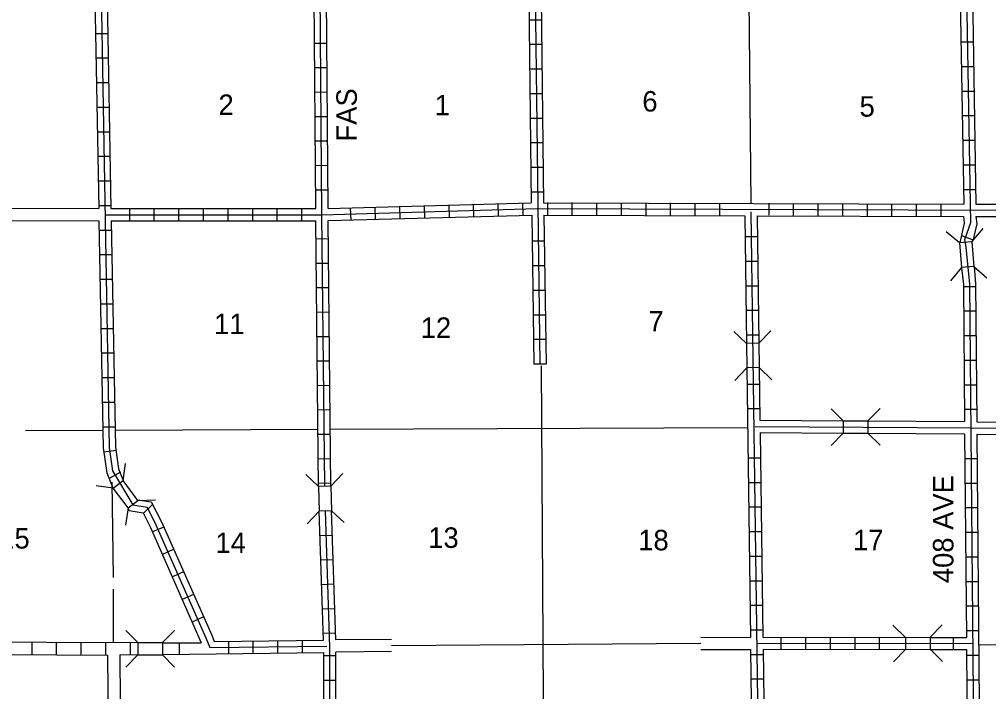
# Model space of a CAD drawing. Extents: x 1640392 to 2166518, y 15983809 to 16412887.
# Drawn here: x 1865110 to 1888759, y 16071194 to 16087602 of the extents above; entities that cross this region are included whole.
import ezdxf

# ---------------------------------------------------------------- set-up
doc = ezdxf.new("R2010")
doc.units = 0
for name, color, linetype in [('L11', 7, 'Continuous'), ('L13', 7, 'Continuous'), ('L14', 7, 'Continuous'), ('L18', 7, 'Continuous'), ('L21', 7, 'Continuous'), ('L30', 7, 'Continuous'), ('L8', 7, 'Continuous')]:
    doc.layers.add(name, color=color, linetype=linetype)

msp = doc.modelspace()

# ---------------------------------------------------------------- linework, layer by layer
at = {"layer": 'L11'}
for points in [[(1864041, 16082991), (1867045, 16082986)], [(1864041, 16082691), (1867051, 16082686)], [(1883176, 16077818), (1885210, 16077802)], [(1885810, 16077802), (1888168, 16077785)], [(1883185, 16077518), (1885213, 16077502)], [(1885813, 16077502), (1888168, 16077485)], [(1874193, 16072469), (1872829, 16072454)], [(1881736, 16072525), (1882947, 16072518)], [(1874193, 16072170), (1872835, 16072154)], [(1881736, 16072225), (1882951, 16072218)], [(1867260, 16072085), (1867289, 16068640)], [(1867559, 16072090), (1867589, 16068639)]]:
    msp.add_lwpolyline(points, dxfattribs=at)
at = {"layer": 'L13'}
for points in [[(1882910, 16088110), (1882960, 16083110)], [(1877843, 16079144), (1877902, 16069732)], [(1867452, 16077577), (1872396, 16077598)], [(1872696, 16077600), (1882868, 16077643)], [(1865256, 16077568), (1867143, 16077577)], [(1867368, 16076310), (1867394, 16073976)], [(1867394, 16073697), (1867402, 16072393)], [(1874193, 16072317), (1881736, 16072380)], [(1888509, 16072343), (1893668, 16072302)]]:
    msp.add_lwpolyline(points, dxfattribs=at)
at = {"layer": 'L18'}
for p, q in [((1888051, 16082144), (1887726, 16082419)), ((1888351, 16082169), (1888626, 16082494)), ((1888351, 16082169), (1888051, 16082144)), ((1888051, 16082144), (1888101, 16081544)), ((1888351, 16082169), (1888401, 16081569)), ((1888101, 16081544), (1887826, 16081219)), ((1888401, 16081569), (1888101, 16081544)), ((1888401, 16081569), (1888718, 16081294)), ((1882851, 16079694), (1882543, 16079985)), ((1883151, 16079702), (1883443, 16080002)), ((1883151, 16079702), (1882851, 16079694)), ((1882851, 16079694), (1882860, 16079094)), ((1883151, 16079702), (1883160, 16079102)), ((1882860, 16079094), (1882568, 16078785)), ((1883160, 16079102), (1882860, 16079094)), ((1883160, 16079102), (1883468, 16078802)), ((1885210, 16077803), (1884914, 16078099)), ((1885810, 16077802), (1886114, 16078106)), ((1885210, 16077803), (1885213, 16077503)), ((1885210, 16077803), (1885810, 16077802)), ((1885810, 16077802), (1885813, 16077502)), ((1885213, 16077503), (1884917, 16077199)), ((1885213, 16077503), (1885813, 16077502)), ((1885813, 16077502), (1886117, 16077206)), ((1867643, 16076343), (1867702, 16076760)), ((1872410, 16076202), (1872102, 16076493)), ((1872710, 16076210), (1873002, 16076518)), ((1867402, 16076160), (1866985, 16076218)), ((1867402, 16076160), (1867643, 16076343)), ((1868002, 16075860), (1867643, 16076343)), ((1872710, 16076210), (1872410, 16076202)), ((1872410, 16076202), (1872427, 16075602)), ((1872710, 16076210), (1872727, 16075610)), ((1867760, 16075677), (1867402, 16076160)), ((1867760, 16075677), (1868002, 16075860)), ((1868002, 16075860), (1868427, 16075877)), ((1867760, 16075677), (1867702, 16075260)), ((1872427, 16075602), (1872135, 16075293)), ((1872727, 16075610), (1872427, 16075602)), ((1872727, 16075610), (1873035, 16075318)), ((1868002, 16072390), (1867704, 16072688)), ((1868598, 16072390), (1868897, 16072688)), ((1886735, 16072518), (1886426, 16072818)), ((1887335, 16072527), (1887626, 16072827)), ((1886735, 16072518), (1887335, 16072527)), ((1886735, 16072518), (1886735, 16072218)), ((1887335, 16072527), (1887335, 16072227)), ((1868002, 16072390), (1868002, 16072092)), ((1868002, 16072390), (1868598, 16072390)), ((1868598, 16072390), (1868598, 16072092)), ((1886735, 16072218), (1886435, 16071918)), ((1886735, 16072218), (1887335, 16072227)), ((1887335, 16072227), (1887635, 16071927)), ((1868002, 16072092), (1867704, 16071793)), ((1868002, 16072092), (1868598, 16072092)), ((1868598, 16072092), (1868897, 16071793))]:
    msp.add_line(p, q, dxfattribs=at)
at = {"layer": 'L8'}
for p, q in [((1877851, 16087585), (1877551, 16087585)), ((1867268, 16087252), (1866968, 16087252)), ((1872312, 16087022), (1872610, 16087024)), ((1877860, 16086985), (1877560, 16086985)), ((1888093, 16087052), (1888393, 16087052)), ((1867277, 16086652), (1866977, 16086652)), ((1872317, 16086425), (1872615, 16086427)), ((1877868, 16086385), (1877568, 16086385)), ((1888101, 16086452), (1888401, 16086452)), ((1867293, 16086052), (1866993, 16086052)), ((1872321, 16085828), (1872620, 16085831)), ((1877876, 16085785), (1877576, 16085785)), ((1888109, 16085852), (1888409, 16085852)), ((1867302, 16085452), (1867002, 16085452)), ((1872326, 16085232), (1872624, 16085234)), ((1877885, 16085185), (1877585, 16085185)), ((1888118, 16085252), (1888418, 16085252)), ((1867310, 16084852), (1867010, 16084852)), ((1872330, 16084635), (1872629, 16084638)), ((1877893, 16084585), (1877593, 16084585)), ((1888134, 16084652), (1888434, 16084652)), ((1867327, 16084252), (1867027, 16084252)), ((1872335, 16084039), (1872633, 16084041)), ((1877901, 16083985), (1877601, 16083985)), ((1888143, 16084052), (1888443, 16084052)), ((1867335, 16083652), (1867035, 16083652)), ((1872339, 16083442), (1872638, 16083444)), ((1877910, 16083385), (1877610, 16083385)), ((1888151, 16083452), (1888451, 16083452)), ((1867343, 16083052), (1867043, 16083052)), ((1874402, 16082744), (1874393, 16083044)), ((1875002, 16082760), (1874993, 16083060)), ((1875602, 16082777), (1875593, 16083077)), ((1876201, 16082794), (1876193, 16083094)), ((1876801, 16082810), (1876793, 16083110)), ((1877401, 16082827), (1877393, 16083127)), ((1878001, 16082835), (1878001, 16083135)), ((1878601, 16082835), (1878601, 16083135)), ((1879201, 16082827), (1879201, 16083127)), ((1879801, 16082827), (1879801, 16083127)), ((1880401, 16082827), (1880401, 16083127)), ((1881001, 16082827), (1881001, 16083127)), ((1881601, 16082819), (1881601, 16083119)), ((1882201, 16082819), (1882201, 16083119)), ((1883401, 16082819), (1883401, 16083119)), ((1884001, 16082810), (1884001, 16083110)), ((1884601, 16082810), (1884601, 16083110)), ((1885201, 16082810), (1885201, 16083110)), ((1885801, 16082802), (1885801, 16083102)), ((1886401, 16082802), (1886401, 16083102)), ((1887001, 16082802), (1887001, 16083102)), ((1887601, 16082802), (1887601, 16083102)), ((1867802, 16082685), (1867802, 16082985)), ((1868402, 16082685), (1868402, 16082985)), ((1869002, 16082685), (1869002, 16082985)), ((1869602, 16082685), (1869602, 16082985)), ((1870202, 16082685), (1870202, 16082985)), ((1870802, 16082685), (1870802, 16082985)), ((1871402, 16082685), (1871402, 16082985)), ((1872002, 16082685), (1872002, 16082985)), ((1873202, 16082702), (1873193, 16083002)), ((1873802, 16082719), (1873793, 16083019)), ((1867360, 16082452), (1867060, 16082452)), ((1888097, 16082325), (1888382, 16082222)), ((1872350, 16082249), (1872648, 16082252)), ((1877918, 16082185), (1877618, 16082185)), ((1882818, 16082302), (1883118, 16082302)), ((1867368, 16081852), (1867068, 16081852)), ((1872356, 16081652), (1872654, 16081655)), ((1882826, 16081702), (1883126, 16081702)), ((1877926, 16081585), (1877626, 16081585)), ((1867377, 16081252), (1867077, 16081252)), ((1872362, 16081055), (1872660, 16081058)), ((1877935, 16080985), (1877635, 16080985)), ((1882835, 16081102), (1883135, 16081102)), ((1888143, 16081085), (1888443, 16081085)), ((1867385, 16080652), (1867085, 16080652)), ((1872368, 16080459), (1872666, 16080462)), ((1882843, 16080502), (1883143, 16080502)), ((1888151, 16080485), (1888451, 16080485)), ((1877943, 16080385), (1877643, 16080385)), ((1867402, 16080052), (1867102, 16080052)), ((1872374, 16079862), (1872672, 16079865)), ((1877951, 16079785), (1877651, 16079785)), ((1882851, 16079902), (1883151, 16079902)), ((1888151, 16079885), (1888451, 16079885)), ((1867410, 16079452), (1867110, 16079452)), ((1872380, 16079266), (1872678, 16079269)), ((1888159, 16079285), (1888459, 16079285)), ((1877960, 16079185), (1877660, 16079185)), ((1867418, 16078852), (1867118, 16078852)), ((1872386, 16078669), (1872684, 16078672)), ((1882868, 16078702), (1883168, 16078702)), ((1888168, 16078685), (1888468, 16078685)), ((1867435, 16078252), (1867135, 16078252)), ((1872392, 16078073), (1872690, 16078076)), ((1882876, 16078102), (1883176, 16078102)), ((1888168, 16078085), (1888468, 16078085)), ((1867443, 16077652), (1867143, 16077652)), ((1872398, 16077476), (1872696, 16077479)), ((1867468, 16077077), (1867168, 16077035)), ((1882893, 16076902), (1883193, 16076902)), ((1872404, 16076879), (1872702, 16076882)), ((1888176, 16076885), (1888476, 16076885)), ((1867577, 16076552), (1867318, 16076402)), ((1872410, 16076283), (1872708, 16076286)), ((1882901, 16076302), (1883201, 16076302)), ((1888184, 16076285), (1888484, 16076285)), ((1868360, 16075760), (1868135, 16075552)), ((1882910, 16075702), (1883210, 16075702)), ((1888193, 16075685), (1888493, 16075685)), ((1868635, 16075210), (1868360, 16075093)), ((1872447, 16075005), (1872745, 16075015)), ((1882918, 16075102), (1883218, 16075102)), ((1888193, 16075085), (1888493, 16075085)), ((1868877, 16074668), (1868602, 16074543)), ((1872466, 16074409), (1872764, 16074418)), ((1882926, 16074502), (1883226, 16074502)), ((1888201, 16074485), (1888501, 16074485)), ((1869118, 16074118), (1868843, 16073993)), ((1872486, 16073812), (1872784, 16073822)), ((1882935, 16073902), (1883235, 16073902)), ((1888209, 16073885), (1888509, 16073885)), ((1869360, 16073568), (1869085, 16073443)), ((1872505, 16073216), (1872803, 16073226)), ((1882943, 16073302), (1883243, 16073302)), ((1888209, 16073285), (1888509, 16073285)), ((1869602, 16073018), (1869327, 16072893)), ((1872525, 16072620), (1872823, 16072629)), ((1882951, 16072702), (1883251, 16072702)), ((1888218, 16072685), (1888518, 16072685)), ((1865410, 16072402), (1865410, 16072097)), ((1866010, 16072399), (1866010, 16072093)), ((1866610, 16072397), (1866610, 16072089)), ((1867210, 16072394), (1867210, 16072086)), ((1870210, 16072427), (1870210, 16072127)), ((1870810, 16072427), (1870810, 16072127)), ((1871410, 16072435), (1871410, 16072135)), ((1872010, 16072443), (1872010, 16072143)), ((1883701, 16072227), (1883701, 16072527)), ((1884301, 16072227), (1884301, 16072527)), ((1884901, 16072227), (1884901, 16072527)), ((1885501, 16072227), (1885501, 16072527)), ((1886101, 16072218), (1886101, 16072518)), ((1887901, 16072218), (1887901, 16072518)), ((1867810, 16072391), (1867810, 16072093)), ((1869010, 16072386), (1869010, 16072108)), ((1872834, 16072066), (1872536, 16072065)), ((1882960, 16072102), (1883260, 16072102)), ((1888226, 16072085), (1888526, 16072085)), ((1872835, 16071469), (1872537, 16071469)), ((1882968, 16071502), (1883268, 16071502)), ((1888226, 16071485), (1888526, 16071485))]:
    msp.add_line(p, q, dxfattribs=at)
for points in [[(1872560, 16076206), (1872493, 16082835), (1872452, 16088302), (1872410, 16093585)], [(1867102, 16088260), (1867302, 16077152), (1867385, 16076585), (1867877, 16075752), (1868227, 16075693), (1868443, 16075268), (1869660, 16072510), (1869760, 16072268), (1872610, 16072302)], [(1877693, 16088277), (1877810, 16079185)], [(1888218, 16088252), (1888318, 16082635), (1888168, 16082219), (1888201, 16082044), (1888293, 16081135), (1888509, 16056560)], [(1888368, 16088252), (1888451, 16083094)], [(1866952, 16088127), (1867045, 16082986)], [(1867252, 16088135), (1867343, 16082985)], [(1872342, 16082985), (1872303, 16088151)], [(1872642, 16082989), (1872603, 16088151)], [(1877543, 16088135), (1877601, 16083127)], [(1877843, 16088127), (1877901, 16083127)], [(1888068, 16088102), (1888151, 16083094)], [(1872642, 16082989), (1877601, 16083127)], [(1877901, 16083127), (1888151, 16083094)], [(1888451, 16083094), (1889568, 16083094)], [(1867202, 16082835), (1872493, 16082835), (1877743, 16082985), (1893584, 16082927)], [(1867343, 16082985), (1872342, 16082985)], [(1872645, 16082689), (1877610, 16082827)], [(1877610, 16082827), (1877660, 16079185)], [(1877910, 16082827), (1877960, 16079185)], [(1877910, 16082827), (1882810, 16082810)], [(1882810, 16082810), (1882852, 16079694)], [(1882960, 16082902), (1883318, 16056660)], [(1883110, 16082810), (1883151, 16079702)], [(1883110, 16082810), (1888150, 16082794)], [(1867051, 16082686), (1867143, 16077577)], [(1867352, 16082685), (1867452, 16077160), (1867527, 16076635), (1867643, 16076343)], [(1867352, 16082685), (1872345, 16082685)], [(1872410, 16076204), (1872345, 16082685)], [(1872710, 16076207), (1872645, 16082689)], [(1888150, 16082794), (1888165, 16082630), (1888057, 16082144)], [(1888451, 16082794), (1888468, 16082610), (1888376, 16082198)], [(1888451, 16082794), (1889559, 16082794)], [(1888099, 16081541), (1888143, 16081127), (1888168, 16077785)], [(1888403, 16081569), (1888443, 16081144), (1888468, 16077777)], [(1882860, 16079094), (1882947, 16072518)], [(1883160, 16079102), (1883176, 16077818)], [(1883060, 16077668), (1893618, 16077602)], [(1888468, 16077777), (1893618, 16077752)], [(1867143, 16077560), (1867152, 16077143), (1867243, 16076535), (1867393, 16076168)], [(1883185, 16077518), (1883251, 16072527)], [(1888168, 16077485), (1888218, 16072518)], [(1888468, 16077477), (1893618, 16077452)], [(1888468, 16077477), (1888559, 16067168)], [(1867993, 16075877), (1868327, 16075827), (1868577, 16075335), (1869802, 16072568), (1869860, 16072418), (1872529, 16072451)], [(1867760, 16075660), (1867785, 16075618), (1868127, 16075560), (1868310, 16075202), (1869548, 16072384)], [(1872529, 16072451), (1872426, 16075601)], [(1872685, 16072277), (1872576, 16075606)], [(1872829, 16072454), (1872726, 16075611)], [(1863535, 16072410), (1868002, 16072391)], [(1883251, 16072527), (1886726, 16072518)], [(1887326, 16072518), (1888218, 16072518)], [(1868598, 16072388), (1869548, 16072384)], [(1872860, 16057152), (1872793, 16061710), (1872693, 16067010), (1872685, 16072277)], [(1882951, 16072218), (1883018, 16067160)], [(1883101, 16072377), (1888368, 16072368)], [(1883260, 16072227), (1886726, 16072218)], [(1883260, 16072227), (1883326, 16067160)], [(1887335, 16072218), (1888218, 16072218)], [(1888218, 16072218), (1888259, 16067160)], [(1862302, 16072118), (1867260, 16072085)], [(1867559, 16072090), (1868002, 16072096)], [(1868598, 16072103), (1872535, 16072151)], [(1872640, 16061861), (1872543, 16067009), (1872535, 16072151)], [(1872843, 16067160), (1872835, 16072154)]]:
    msp.add_lwpolyline(points, dxfattribs=at)

# ---------------------------------------------------------------- texts
at = {"layer": 'L14'}
for s, p in [('2', (1869968, 16085269)), ('1', (1875243, 16085260)), ('6', (1880310, 16085352)), ('5', (1885610, 16085227)), ('7', (1880460, 16079985)), ('11', (1869860, 16079919)), ('12', (1874902, 16079827)), ('15', (1864618, 16074685)), ('14', (1869893, 16074577)), ('13', (1875085, 16074702)), ('18', (1880210, 16074643)), ('17', (1885451, 16074643))]:
    msp.add_text(s, height=500, rotation=360, dxfattribs=at).set_placement(p)
at = {"layer": 'L21'}
msp.add_text('FAS', height=500, rotation=90, dxfattribs=at).set_placement((1873343, 16084619))
at = {"layer": 'L30'}
msp.add_text('408 AVE', height=500, rotation=90, dxfattribs=at).set_placement((1887901, 16073841))

doc.saveas('drawing.dxf')
